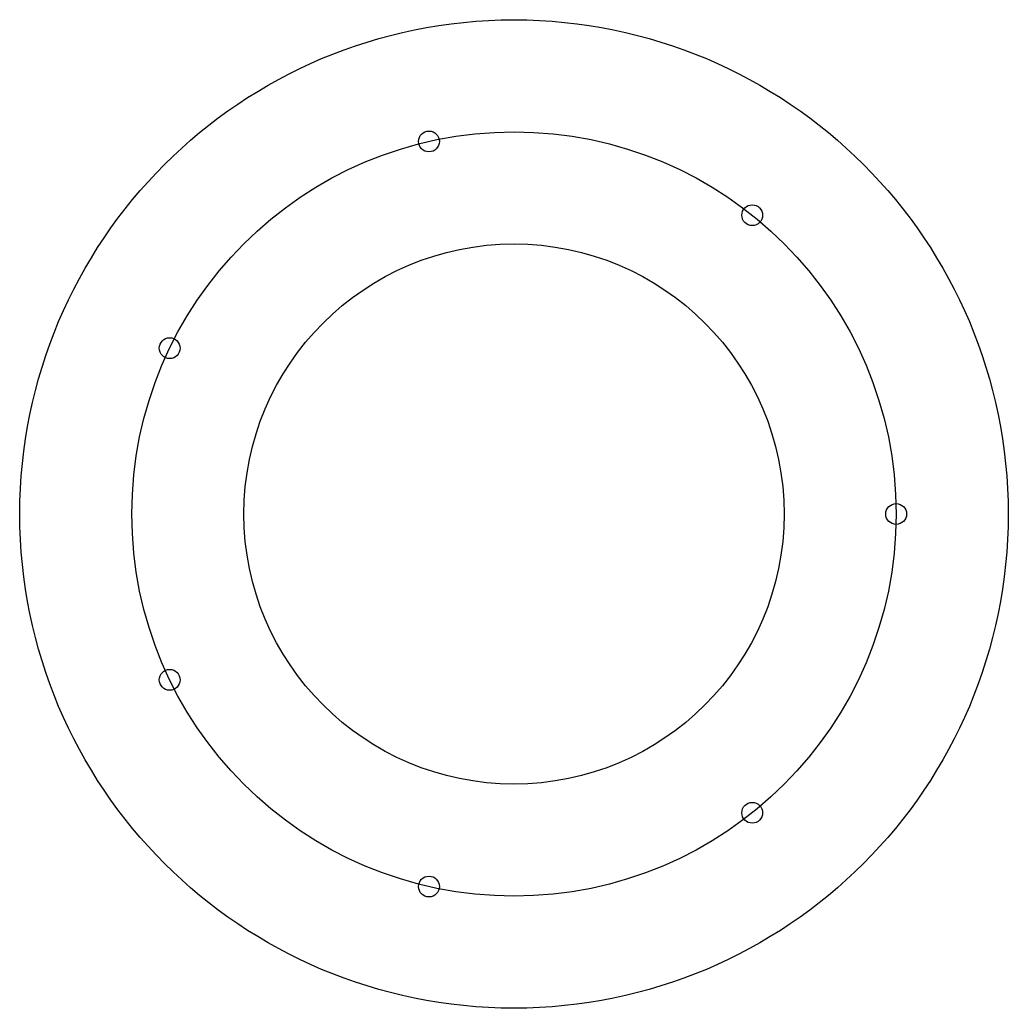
# Model space of a CAD drawing. Header units: metres. Extents: x -101 to 101, y -101 to 101.
import ezdxf

# ---------------------------------------------------------------- set-up
doc = ezdxf.new("R2010")
doc.units = ezdxf.units.M

msp = doc.modelspace()

# ---------------------------------------------------------------- linework, layer by layer
at = {"layer": 'Actuator Ring'}
for centre, radius in [((0, 0), 100.65), ((-17.32, 75.88), 2.12), ((48.52, 60.85), 2.12), ((0, 0), 55), ((-70.12, 33.77), 2.12), ((77.83, 0), 2.12), ((77.83, 0), 2.12), ((-70.12, -33.77), 2.12), ((48.52, -60.85), 2.12), ((-17.32, -75.88), 2.12)]:
    msp.add_circle(centre, radius, dxfattribs=at)
at = {"layer": 'Pivot-point PCD'}
msp.add_circle((0, 0), 77.83, dxfattribs=at)

doc.saveas('drawing.dxf')
